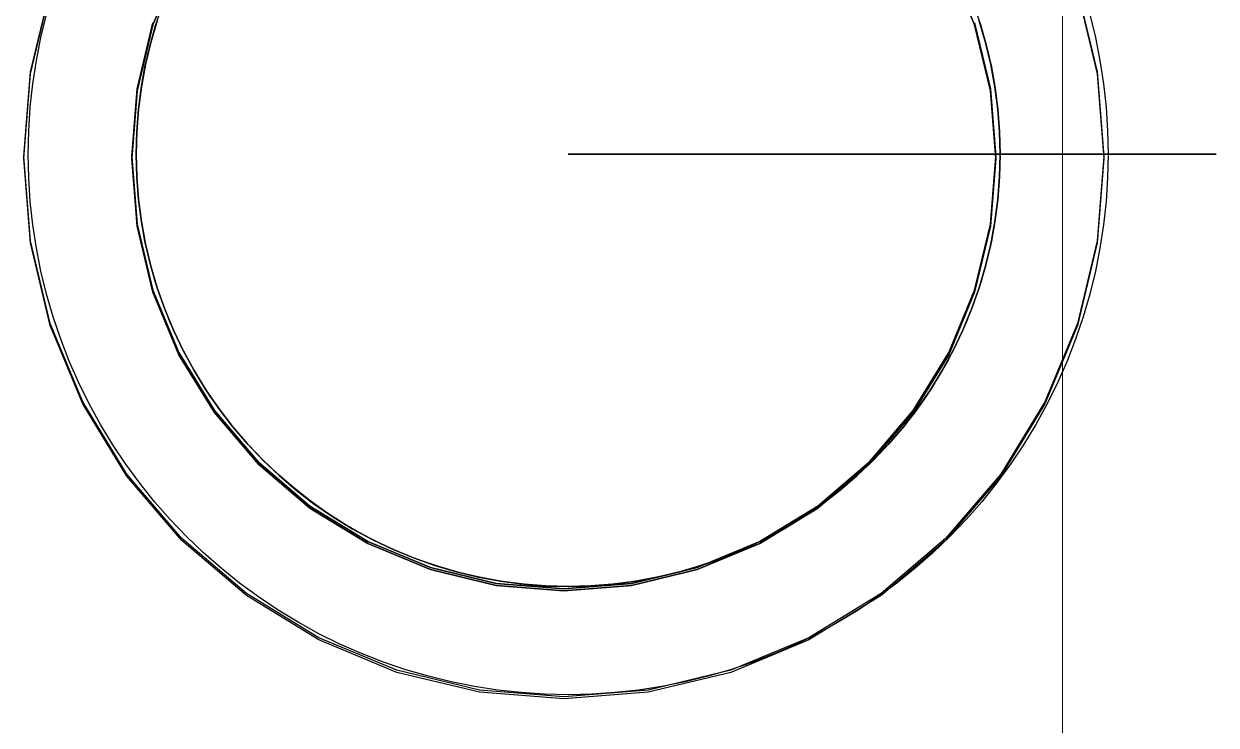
# Model space of a CAD drawing. Header units: millimetres. Extents: x 0 to 59350, y 0 to 29700.
# Drawn here: x 13592.4 to 13647.6, y 9359.9 to 9392.4 of the extents above; entities that cross this region are included whole.
import ezdxf

# ---------------------------------------------------------------- set-up
doc = ezdxf.new("R2010")
doc.units = ezdxf.units.MM
doc.layers.add('Slab', color=7, linetype='Continuous', lineweight=50)
doc.layers.add('Standard', color=7, linetype='Continuous', lineweight=25)

msp = doc.modelspace()

# ---------------------------------------------------------------- linework, layer by layer
at = {"layer": 'Slab', "color": 7, "linetype": 'Continuous', "lineweight": -3}
for p, q in [((13599.579, 9395.242), (13598.378, 9392.343)), ((13598.378, 9392.343), (13599.579, 9395.242)), ((13636.42, 9392.343), (13635.219, 9395.242)), ((13635.219, 9395.242), (13636.42, 9392.343)), ((13592.707, 9390.168), (13593.623, 9393.983)), ((13592.707, 9390.168), (13593.623, 9393.983)), ((13592.707, 9390.073), (13593.623, 9393.888)), ((13592.707, 9390.073), (13593.623, 9393.888)), ((13641.176, 9393.983), (13642.091, 9390.168)), ((13641.176, 9393.983), (13642.091, 9390.168)), ((13641.176, 9393.888), (13642.091, 9390.073)), ((13641.176, 9393.888), (13642.091, 9390.073)), ((13593.193, 9391.763), (13593.452, 9392.823)), ((13593.193, 9391.763), (13593.452, 9392.823)), ((13593.193, 9391.763), (13593.452, 9392.823)), ((13593.193, 9391.763), (13593.452, 9392.823)), ((13598.579, 9392.533), (13598.282, 9391.529)), ((13598.282, 9391.529), (13598.579, 9392.533)), ((13598.282, 9391.529), (13598.579, 9392.533)), ((13598.579, 9392.533), (13598.282, 9391.529)), ((13598.282, 9391.529), (13598.579, 9392.533)), ((13598.579, 9392.533), (13598.282, 9391.529)), ((13636.919, 9391.529), (13636.622, 9392.533)), ((13636.622, 9392.533), (13636.919, 9391.529)), ((13636.622, 9392.533), (13636.919, 9391.529)), ((13636.919, 9391.529), (13636.622, 9392.533)), ((13636.622, 9392.533), (13636.919, 9391.529)), ((13636.919, 9391.529), (13636.622, 9392.533)), ((13641.749, 9392.823), (13642.008, 9391.763)), ((13641.749, 9392.823), (13642.008, 9391.763)), ((13641.749, 9392.823), (13642.008, 9391.763)), ((13641.749, 9392.823), (13642.008, 9391.763)), ((13598.378, 9392.438), (13597.645, 9389.386)), ((13597.645, 9389.386), (13598.378, 9392.438)), ((13598.378, 9392.343), (13597.645, 9389.291)), ((13597.645, 9389.291), (13598.378, 9392.343)), ((13637.153, 9389.386), (13636.42, 9392.438)), ((13636.42, 9392.438), (13637.153, 9389.386)), ((13637.153, 9389.291), (13636.42, 9392.343)), ((13636.42, 9392.343), (13637.153, 9389.291)), ((13592.98, 9390.694), (13593.193, 9391.763)), ((13592.98, 9390.694), (13593.193, 9391.763)), ((13592.98, 9390.694), (13593.193, 9391.763)), ((13592.98, 9390.694), (13593.193, 9391.763)), ((13598.282, 9391.529), (13598.038, 9390.511)), ((13598.038, 9390.511), (13598.282, 9391.529)), ((13598.038, 9390.511), (13598.282, 9391.529)), ((13598.282, 9391.529), (13598.038, 9390.511)), ((13598.038, 9390.511), (13598.282, 9391.529)), ((13598.282, 9391.529), (13598.038, 9390.511)), ((13637.164, 9390.511), (13636.919, 9391.529)), ((13636.919, 9391.529), (13637.164, 9390.511)), ((13636.919, 9391.529), (13637.164, 9390.511)), ((13637.164, 9390.511), (13636.919, 9391.529)), ((13636.919, 9391.529), (13637.164, 9390.511)), ((13637.164, 9390.511), (13636.919, 9391.529)), ((13642.008, 9391.763), (13642.221, 9390.694)), ((13642.008, 9391.763), (13642.221, 9390.694)), ((13642.008, 9391.763), (13642.221, 9390.694)), ((13642.008, 9391.763), (13642.221, 9390.694)), ((13592.815, 9389.616), (13592.98, 9390.694)), ((13592.815, 9389.616), (13592.98, 9390.694)), ((13592.815, 9389.616), (13592.98, 9390.694)), ((13592.815, 9389.616), (13592.98, 9390.694)), ((13598.038, 9390.511), (13597.847, 9389.481)), ((13597.847, 9389.481), (13598.038, 9390.511)), ((13597.847, 9389.481), (13598.038, 9390.511)), ((13598.038, 9390.511), (13597.847, 9389.481)), ((13597.847, 9389.481), (13598.038, 9390.511)), ((13598.038, 9390.511), (13597.847, 9389.481)), ((13637.354, 9389.481), (13637.164, 9390.511)), ((13637.164, 9390.511), (13637.354, 9389.481)), ((13637.164, 9390.511), (13637.354, 9389.481)), ((13637.354, 9389.481), (13637.164, 9390.511)), ((13637.164, 9390.511), (13637.354, 9389.481)), ((13637.354, 9389.481), (13637.164, 9390.511)), ((13642.221, 9390.694), (13642.387, 9389.616)), ((13642.221, 9390.694), (13642.387, 9389.616)), ((13642.221, 9390.694), (13642.387, 9389.616)), ((13642.221, 9390.694), (13642.387, 9389.616)), ((13592.399, 9386.257), (13592.707, 9390.168)), ((13592.399, 9386.257), (13592.707, 9390.168)), ((13592.399, 9386.163), (13592.707, 9390.073)), ((13592.399, 9386.163), (13592.707, 9390.073)), ((13642.091, 9390.168), (13642.399, 9386.257)), ((13642.091, 9390.168), (13642.399, 9386.257)), ((13642.091, 9390.073), (13642.399, 9386.163)), ((13642.091, 9390.073), (13642.399, 9386.163)), ((13592.696, 9388.531), (13592.815, 9389.616)), ((13592.696, 9388.531), (13592.815, 9389.616)), ((13592.696, 9388.531), (13592.815, 9389.616)), ((13592.696, 9388.531), (13592.815, 9389.616)), ((13597.645, 9389.386), (13597.399, 9386.257)), ((13597.399, 9386.257), (13597.645, 9389.386)), ((13597.645, 9389.291), (13597.399, 9386.163)), ((13597.399, 9386.163), (13597.645, 9389.291)), ((13597.847, 9389.481), (13597.71, 9388.443)), ((13597.71, 9388.443), (13597.847, 9389.481)), ((13597.71, 9388.443), (13597.847, 9389.481)), ((13597.847, 9389.481), (13597.71, 9388.443)), ((13597.71, 9388.443), (13597.847, 9389.481)), ((13597.847, 9389.481), (13597.71, 9388.443)), ((13637.399, 9386.257), (13637.153, 9389.386)), ((13637.153, 9389.386), (13637.399, 9386.257)), ((13637.399, 9386.163), (13637.153, 9389.291)), ((13637.153, 9389.291), (13637.399, 9386.163)), ((13637.491, 9388.443), (13637.354, 9389.481)), ((13637.354, 9389.481), (13637.491, 9388.443)), ((13637.354, 9389.481), (13637.491, 9388.443)), ((13637.491, 9388.443), (13637.354, 9389.481)), ((13637.354, 9389.481), (13637.491, 9388.443)), ((13637.491, 9388.443), (13637.354, 9389.481)), ((13642.387, 9389.616), (13642.505, 9388.531)), ((13642.387, 9389.616), (13642.505, 9388.531)), ((13642.387, 9389.616), (13642.505, 9388.531)), ((13642.387, 9389.616), (13642.505, 9388.531)), ((13592.624, 9387.443), (13592.696, 9388.531)), ((13592.624, 9387.443), (13592.696, 9388.531)), ((13592.624, 9387.443), (13592.696, 9388.531)), ((13592.624, 9387.443), (13592.696, 9388.531)), ((13597.71, 9388.443), (13597.628, 9387.399)), ((13597.628, 9387.399), (13597.71, 9388.443)), ((13597.628, 9387.399), (13597.71, 9388.443)), ((13597.71, 9388.443), (13597.628, 9387.399)), ((13597.628, 9387.399), (13597.71, 9388.443)), ((13597.71, 9388.443), (13597.628, 9387.399)), ((13637.573, 9387.399), (13637.491, 9388.443)), ((13637.491, 9388.443), (13637.573, 9387.399)), ((13637.491, 9388.443), (13637.573, 9387.399)), ((13637.573, 9387.399), (13637.491, 9388.443)), ((13637.491, 9388.443), (13637.573, 9387.399)), ((13637.573, 9387.399), (13637.491, 9388.443)), ((13642.505, 9388.531), (13642.577, 9387.443)), ((13642.505, 9388.531), (13642.577, 9387.443)), ((13642.505, 9388.531), (13642.577, 9387.443)), ((13642.505, 9388.531), (13642.577, 9387.443)), ((13592.601, 9386.352), (13592.624, 9387.443)), ((13592.601, 9386.352), (13592.624, 9387.443)), ((13592.601, 9386.352), (13592.624, 9387.443)), ((13592.601, 9386.352), (13592.624, 9387.443)), ((13597.628, 9387.399), (13597.601, 9386.352)), ((13597.601, 9386.352), (13597.628, 9387.399)), ((13597.601, 9386.352), (13597.628, 9387.399)), ((13597.628, 9387.399), (13597.601, 9386.352)), ((13597.601, 9386.352), (13597.628, 9387.399)), ((13597.628, 9387.399), (13597.601, 9386.352)), ((13637.601, 9386.352), (13637.573, 9387.399)), ((13637.573, 9387.399), (13637.601, 9386.352)), ((13637.573, 9387.399), (13637.601, 9386.352)), ((13637.601, 9386.352), (13637.573, 9387.399)), ((13637.573, 9387.399), (13637.601, 9386.352)), ((13637.601, 9386.352), (13637.573, 9387.399)), ((13642.577, 9387.443), (13642.601, 9386.352)), ((13642.577, 9387.443), (13642.601, 9386.352)), ((13642.577, 9387.443), (13642.601, 9386.352)), ((13642.577, 9387.443), (13642.601, 9386.352)), ((13592.707, 9382.346), (13592.399, 9386.257)), ((13592.707, 9382.346), (13592.399, 9386.257)), ((13592.707, 9382.252), (13592.399, 9386.163)), ((13592.707, 9382.252), (13592.399, 9386.163)), ((13592.624, 9385.262), (13592.601, 9386.352)), ((13592.624, 9385.262), (13592.601, 9386.352)), ((13592.624, 9385.262), (13592.601, 9386.352)), ((13592.624, 9385.262), (13592.601, 9386.352)), ((13597.399, 9386.257), (13597.645, 9383.129)), ((13597.645, 9383.129), (13597.399, 9386.257)), ((13597.399, 9386.163), (13597.645, 9383.034)), ((13597.645, 9383.034), (13597.399, 9386.163)), ((13597.601, 9386.352), (13597.628, 9385.306)), ((13597.628, 9385.306), (13597.601, 9386.352)), ((13597.628, 9385.306), (13597.601, 9386.352)), ((13597.601, 9386.352), (13597.628, 9385.306)), ((13597.628, 9385.306), (13597.601, 9386.352)), ((13597.601, 9386.352), (13597.628, 9385.306)), ((13637.153, 9383.129), (13637.399, 9386.257)), ((13637.399, 9386.257), (13637.153, 9383.129)), ((13637.153, 9383.034), (13637.399, 9386.163)), ((13637.399, 9386.163), (13637.153, 9383.034)), ((13637.573, 9385.306), (13637.601, 9386.352)), ((13637.601, 9386.352), (13637.573, 9385.306)), ((13637.601, 9386.352), (13637.573, 9385.306)), ((13637.573, 9385.306), (13637.601, 9386.352)), ((13637.601, 9386.352), (13637.573, 9385.306)), ((13637.573, 9385.306), (13637.601, 9386.352)), ((13642.399, 9386.257), (13642.091, 9382.346)), ((13642.399, 9386.257), (13642.091, 9382.346)), ((13642.399, 9386.163), (13642.091, 9382.252)), ((13642.399, 9386.163), (13642.091, 9382.252)), ((13642.601, 9386.352), (13642.577, 9385.262)), ((13642.601, 9386.352), (13642.577, 9385.262)), ((13642.601, 9386.352), (13642.577, 9385.262)), ((13642.601, 9386.352), (13642.577, 9385.262)), ((13592.696, 9384.174), (13592.624, 9385.262)), ((13592.696, 9384.174), (13592.624, 9385.262)), ((13592.696, 9384.174), (13592.624, 9385.262)), ((13592.696, 9384.174), (13592.624, 9385.262)), ((13597.628, 9385.306), (13597.71, 9384.262)), ((13597.71, 9384.262), (13597.628, 9385.306)), ((13597.71, 9384.262), (13597.628, 9385.306)), ((13597.628, 9385.306), (13597.71, 9384.262)), ((13597.71, 9384.262), (13597.628, 9385.306)), ((13597.628, 9385.306), (13597.71, 9384.262)), ((13637.491, 9384.262), (13637.573, 9385.306)), ((13637.573, 9385.306), (13637.491, 9384.262)), ((13637.573, 9385.306), (13637.491, 9384.262)), ((13637.491, 9384.262), (13637.573, 9385.306)), ((13637.573, 9385.306), (13637.491, 9384.262)), ((13637.491, 9384.262), (13637.573, 9385.306)), ((13642.577, 9385.262), (13642.505, 9384.174)), ((13642.577, 9385.262), (13642.505, 9384.174)), ((13642.577, 9385.262), (13642.505, 9384.174)), ((13642.577, 9385.262), (13642.505, 9384.174)), ((13597.71, 9384.262), (13597.847, 9383.224)), ((13597.847, 9383.224), (13597.71, 9384.262)), ((13597.847, 9383.224), (13597.71, 9384.262)), ((13597.71, 9384.262), (13597.847, 9383.224)), ((13597.847, 9383.224), (13597.71, 9384.262)), ((13597.71, 9384.262), (13597.847, 9383.224)), ((13637.354, 9383.224), (13637.491, 9384.262)), ((13637.491, 9384.262), (13637.354, 9383.224)), ((13637.491, 9384.262), (13637.354, 9383.224)), ((13637.354, 9383.224), (13637.491, 9384.262)), ((13637.491, 9384.262), (13637.354, 9383.224)), ((13637.354, 9383.224), (13637.491, 9384.262)), ((13592.815, 9383.089), (13592.696, 9384.174)), ((13592.815, 9383.089), (13592.696, 9384.174)), ((13592.815, 9383.089), (13592.696, 9384.174)), ((13592.815, 9383.089), (13592.696, 9384.174)), ((13642.505, 9384.174), (13642.387, 9383.089)), ((13642.505, 9384.174), (13642.387, 9383.089)), ((13642.505, 9384.174), (13642.387, 9383.089)), ((13642.505, 9384.174), (13642.387, 9383.089)), ((13597.847, 9383.224), (13598.038, 9382.194)), ((13598.038, 9382.194), (13597.847, 9383.224)), ((13598.038, 9382.194), (13597.847, 9383.224)), ((13597.847, 9383.224), (13598.038, 9382.194)), ((13598.038, 9382.194), (13597.847, 9383.224)), ((13597.847, 9383.224), (13598.038, 9382.194)), ((13637.164, 9382.194), (13637.354, 9383.224)), ((13637.354, 9383.224), (13637.164, 9382.194)), ((13637.354, 9383.224), (13637.164, 9382.194)), ((13637.164, 9382.194), (13637.354, 9383.224)), ((13637.354, 9383.224), (13637.164, 9382.194)), ((13637.164, 9382.194), (13637.354, 9383.224)), ((13592.98, 9382.011), (13592.815, 9383.089)), ((13592.98, 9382.011), (13592.815, 9383.089)), ((13592.98, 9382.011), (13592.815, 9383.089)), ((13592.98, 9382.011), (13592.815, 9383.089)), ((13597.645, 9383.129), (13598.378, 9380.077)), ((13598.378, 9380.077), (13597.645, 9383.129)), ((13597.645, 9383.034), (13598.378, 9379.982)), ((13598.378, 9379.982), (13597.645, 9383.034)), ((13636.42, 9380.077), (13637.153, 9383.129)), ((13637.153, 9383.129), (13636.42, 9380.077)), ((13636.42, 9379.982), (13637.153, 9383.034)), ((13637.153, 9383.034), (13636.42, 9379.982)), ((13642.387, 9383.089), (13642.221, 9382.011)), ((13642.387, 9383.089), (13642.221, 9382.011)), ((13642.387, 9383.089), (13642.221, 9382.011)), ((13642.387, 9383.089), (13642.221, 9382.011)), ((13593.623, 9378.532), (13592.707, 9382.346)), ((13593.623, 9378.532), (13592.707, 9382.346)), ((13593.623, 9378.437), (13592.707, 9382.252)), ((13593.623, 9378.437), (13592.707, 9382.252)), ((13598.038, 9382.194), (13598.282, 9381.176)), ((13598.282, 9381.176), (13598.038, 9382.194)), ((13598.282, 9381.176), (13598.038, 9382.194)), ((13598.038, 9382.194), (13598.282, 9381.176)), ((13598.282, 9381.176), (13598.038, 9382.194)), ((13598.038, 9382.194), (13598.282, 9381.176)), ((13636.919, 9381.176), (13637.164, 9382.194)), ((13637.164, 9382.194), (13636.919, 9381.176)), ((13637.164, 9382.194), (13636.919, 9381.176)), ((13636.919, 9381.176), (13637.164, 9382.194)), ((13637.164, 9382.194), (13636.919, 9381.176)), ((13636.919, 9381.176), (13637.164, 9382.194)), ((13642.091, 9382.346), (13641.176, 9378.532)), ((13642.091, 9382.346), (13641.176, 9378.532)), ((13642.091, 9382.252), (13641.176, 9378.437)), ((13642.091, 9382.252), (13641.176, 9378.437)), ((13593.193, 9380.942), (13592.98, 9382.011)), ((13593.193, 9380.942), (13592.98, 9382.011)), ((13593.193, 9380.942), (13592.98, 9382.011)), ((13593.193, 9380.942), (13592.98, 9382.011)), ((13642.221, 9382.011), (13642.008, 9380.942)), ((13642.221, 9382.011), (13642.008, 9380.942)), ((13642.221, 9382.011), (13642.008, 9380.942)), ((13642.221, 9382.011), (13642.008, 9380.942)), ((13593.452, 9379.882), (13593.193, 9380.942)), ((13593.452, 9379.882), (13593.193, 9380.942)), ((13593.452, 9379.882), (13593.193, 9380.942)), ((13593.452, 9379.882), (13593.193, 9380.942)), ((13598.282, 9381.176), (13598.579, 9380.172)), ((13598.579, 9380.172), (13598.282, 9381.176)), ((13598.579, 9380.172), (13598.282, 9381.176)), ((13598.282, 9381.176), (13598.579, 9380.172)), ((13598.579, 9380.172), (13598.282, 9381.176)), ((13598.282, 9381.176), (13598.579, 9380.172)), ((13636.622, 9380.172), (13636.919, 9381.176)), ((13636.919, 9381.176), (13636.622, 9380.172)), ((13636.919, 9381.176), (13636.622, 9380.172)), ((13636.622, 9380.172), (13636.919, 9381.176)), ((13636.919, 9381.176), (13636.622, 9380.172)), ((13636.622, 9380.172), (13636.919, 9381.176)), ((13642.008, 9380.942), (13641.749, 9379.882)), ((13642.008, 9380.942), (13641.749, 9379.882)), ((13642.008, 9380.942), (13641.749, 9379.882)), ((13642.008, 9380.942), (13641.749, 9379.882)), ((13593.758, 9378.835), (13593.452, 9379.882)), ((13593.758, 9378.835), (13593.452, 9379.882)), ((13593.758, 9378.835), (13593.452, 9379.882)), ((13593.758, 9378.835), (13593.452, 9379.882)), ((13598.378, 9380.077), (13599.579, 9377.178)), ((13599.579, 9377.178), (13598.378, 9380.077)), ((13598.378, 9379.982), (13599.579, 9377.083)), ((13599.579, 9377.083), (13598.378, 9379.982)), ((13598.579, 9380.172), (13598.929, 9379.185)), ((13598.929, 9379.185), (13598.579, 9380.172)), ((13598.929, 9379.185), (13598.579, 9380.172)), ((13598.579, 9380.172), (13598.929, 9379.185)), ((13598.929, 9379.185), (13598.579, 9380.172)), ((13598.579, 9380.172), (13598.929, 9379.185)), ((13635.219, 9377.178), (13636.42, 9380.077)), ((13636.42, 9380.077), (13635.219, 9377.178)), ((13635.219, 9377.083), (13636.42, 9379.982)), ((13636.42, 9379.982), (13635.219, 9377.083)), ((13636.272, 9379.185), (13636.622, 9380.172)), ((13636.622, 9380.172), (13636.272, 9379.185)), ((13636.622, 9380.172), (13636.272, 9379.185)), ((13636.272, 9379.185), (13636.622, 9380.172)), ((13636.622, 9380.172), (13636.272, 9379.185)), ((13636.272, 9379.185), (13636.622, 9380.172)), ((13641.749, 9379.882), (13641.444, 9378.835)), ((13641.749, 9379.882), (13641.444, 9378.835)), ((13641.749, 9379.882), (13641.444, 9378.835)), ((13641.749, 9379.882), (13641.444, 9378.835)), ((13594.108, 9377.802), (13593.758, 9378.835)), ((13594.108, 9377.802), (13593.758, 9378.835)), ((13594.108, 9377.802), (13593.758, 9378.835)), ((13594.108, 9377.802), (13593.758, 9378.835)), ((13598.929, 9379.185), (13599.33, 9378.218)), ((13599.33, 9378.218), (13598.929, 9379.185)), ((13599.33, 9378.218), (13598.929, 9379.185)), ((13598.929, 9379.185), (13599.33, 9378.218)), ((13599.33, 9378.218), (13598.929, 9379.185)), ((13598.929, 9379.185), (13599.33, 9378.218)), ((13635.872, 9378.218), (13636.272, 9379.185)), ((13636.272, 9379.185), (13635.872, 9378.218)), ((13636.272, 9379.185), (13635.872, 9378.218)), ((13635.872, 9378.218), (13636.272, 9379.185)), ((13636.272, 9379.185), (13635.872, 9378.218)), ((13635.872, 9378.218), (13636.272, 9379.185)), ((13641.444, 9378.835), (13641.093, 9377.802)), ((13641.444, 9378.835), (13641.093, 9377.802)), ((13641.444, 9378.835), (13641.093, 9377.802)), ((13641.444, 9378.835), (13641.093, 9377.802)), ((13595.124, 9374.908), (13593.623, 9378.532)), ((13595.124, 9374.908), (13593.623, 9378.532)), ((13595.124, 9374.813), (13593.623, 9378.437)), ((13595.124, 9374.813), (13593.623, 9378.437)), ((13599.33, 9378.218), (13599.78, 9377.273)), ((13599.78, 9377.273), (13599.33, 9378.218)), ((13599.78, 9377.273), (13599.33, 9378.218)), ((13599.33, 9378.218), (13599.78, 9377.273)), ((13599.78, 9377.273), (13599.33, 9378.218)), ((13599.33, 9378.218), (13599.78, 9377.273)), ((13635.421, 9377.273), (13635.872, 9378.218)), ((13635.872, 9378.218), (13635.421, 9377.273)), ((13635.872, 9378.218), (13635.421, 9377.273)), ((13635.421, 9377.273), (13635.872, 9378.218)), ((13635.872, 9378.218), (13635.421, 9377.273)), ((13635.421, 9377.273), (13635.872, 9378.218)), ((13641.176, 9378.532), (13639.674, 9374.908)), ((13641.176, 9378.532), (13639.674, 9374.908)), ((13641.176, 9378.437), (13639.674, 9374.813)), ((13641.176, 9378.437), (13639.674, 9374.813)), ((13594.504, 9376.785), (13594.108, 9377.802)), ((13594.504, 9376.785), (13594.108, 9377.802)), ((13594.504, 9376.785), (13594.108, 9377.802)), ((13594.504, 9376.785), (13594.108, 9377.802)), ((13641.093, 9377.802), (13640.698, 9376.785)), ((13641.093, 9377.802), (13640.698, 9376.785)), ((13641.093, 9377.802), (13640.698, 9376.785)), ((13641.093, 9377.802), (13640.698, 9376.785)), ((13599.579, 9377.178), (13601.219, 9374.502)), ((13601.219, 9374.502), (13599.579, 9377.178)), ((13599.579, 9377.083), (13601.219, 9374.407)), ((13601.219, 9374.407), (13599.579, 9377.083)), ((13599.78, 9377.273), (13600.28, 9376.352)), ((13600.28, 9376.352), (13599.78, 9377.273)), ((13600.28, 9376.352), (13599.78, 9377.273)), ((13599.78, 9377.273), (13600.28, 9376.352)), ((13600.28, 9376.352), (13599.78, 9377.273)), ((13599.78, 9377.273), (13600.28, 9376.352)), ((13633.58, 9374.502), (13635.219, 9377.178)), ((13635.219, 9377.178), (13633.58, 9374.502)), ((13633.58, 9374.407), (13635.219, 9377.083)), ((13635.219, 9377.083), (13633.58, 9374.407)), ((13634.921, 9376.352), (13635.421, 9377.273)), ((13635.421, 9377.273), (13634.921, 9376.352)), ((13635.421, 9377.273), (13634.921, 9376.352)), ((13634.921, 9376.352), (13635.421, 9377.273)), ((13635.421, 9377.273), (13634.921, 9376.352)), ((13634.921, 9376.352), (13635.421, 9377.273)), ((13594.943, 9375.787), (13594.504, 9376.785)), ((13594.943, 9375.787), (13594.504, 9376.785)), ((13594.943, 9375.787), (13594.504, 9376.785)), ((13594.943, 9375.787), (13594.504, 9376.785)), ((13640.698, 9376.785), (13640.258, 9375.787)), ((13640.698, 9376.785), (13640.258, 9375.787)), ((13640.698, 9376.785), (13640.258, 9375.787)), ((13640.698, 9376.785), (13640.258, 9375.787)), ((13600.28, 9376.352), (13600.827, 9375.46)), ((13600.827, 9375.46), (13600.28, 9376.352)), ((13600.827, 9375.46), (13600.28, 9376.352)), ((13600.28, 9376.352), (13600.827, 9375.46)), ((13600.827, 9375.46), (13600.28, 9376.352)), ((13600.28, 9376.352), (13600.827, 9375.46)), ((13634.374, 9375.46), (13634.921, 9376.352)), ((13634.921, 9376.352), (13634.374, 9375.46)), ((13634.921, 9376.352), (13634.374, 9375.46)), ((13634.374, 9375.46), (13634.921, 9376.352)), ((13634.921, 9376.352), (13634.374, 9375.46)), ((13634.374, 9375.46), (13634.921, 9376.352)), ((13595.425, 9374.809), (13594.943, 9375.787)), ((13595.425, 9374.809), (13594.943, 9375.787)), ((13595.425, 9374.809), (13594.943, 9375.787)), ((13595.425, 9374.809), (13594.943, 9375.787)), ((13600.827, 9375.46), (13601.42, 9374.597)), ((13601.42, 9374.597), (13600.827, 9375.46)), ((13601.42, 9374.597), (13600.827, 9375.46)), ((13600.827, 9375.46), (13601.42, 9374.597)), ((13601.42, 9374.597), (13600.827, 9375.46)), ((13600.827, 9375.46), (13601.42, 9374.597)), ((13633.781, 9374.597), (13634.374, 9375.46)), ((13634.374, 9375.46), (13633.781, 9374.597)), ((13634.374, 9375.46), (13633.781, 9374.597)), ((13633.781, 9374.597), (13634.374, 9375.46)), ((13634.374, 9375.46), (13633.781, 9374.597)), ((13633.781, 9374.597), (13634.374, 9375.46)), ((13640.258, 9375.787), (13639.776, 9374.809)), ((13640.258, 9375.787), (13639.776, 9374.809)), ((13640.258, 9375.787), (13639.776, 9374.809)), ((13640.258, 9375.787), (13639.776, 9374.809)), ((13597.174, 9371.563), (13595.124, 9374.908)), ((13597.174, 9371.563), (13595.124, 9374.908)), ((13639.674, 9374.908), (13637.625, 9371.563)), ((13639.674, 9374.908), (13637.625, 9371.563)), ((13597.174, 9371.468), (13595.124, 9374.813)), ((13597.174, 9371.468), (13595.124, 9374.813)), ((13595.95, 9373.852), (13595.425, 9374.809)), ((13595.95, 9373.852), (13595.425, 9374.809)), ((13595.95, 9373.852), (13595.425, 9374.809)), ((13595.95, 9373.852), (13595.425, 9374.809)), ((13601.219, 9374.502), (13603.257, 9372.115)), ((13603.257, 9372.115), (13601.219, 9374.502)), ((13601.219, 9374.407), (13603.257, 9372.02)), ((13603.257, 9372.02), (13601.219, 9374.407)), ((13601.42, 9374.597), (13602.058, 9373.766)), ((13602.058, 9373.766), (13601.42, 9374.597)), ((13602.058, 9373.766), (13601.42, 9374.597)), ((13601.42, 9374.597), (13602.058, 9373.766)), ((13602.058, 9373.766), (13601.42, 9374.597)), ((13601.42, 9374.597), (13602.058, 9373.766)), ((13631.541, 9372.115), (13633.58, 9374.502)), ((13633.58, 9374.502), (13631.541, 9372.115)), ((13631.541, 9372.02), (13633.58, 9374.407)), ((13633.58, 9374.407), (13631.541, 9372.02)), ((13633.144, 9373.766), (13633.781, 9374.597)), ((13633.781, 9374.597), (13633.144, 9373.766)), ((13633.781, 9374.597), (13633.144, 9373.766)), ((13633.144, 9373.766), (13633.781, 9374.597)), ((13633.781, 9374.597), (13633.144, 9373.766)), ((13633.144, 9373.766), (13633.781, 9374.597)), ((13639.674, 9374.813), (13637.625, 9371.468)), ((13639.674, 9374.813), (13637.625, 9371.468)), ((13639.776, 9374.809), (13639.251, 9373.852)), ((13639.776, 9374.809), (13639.251, 9373.852)), ((13639.776, 9374.809), (13639.251, 9373.852)), ((13639.776, 9374.809), (13639.251, 9373.852)), ((13596.516, 9372.92), (13595.95, 9373.852)), ((13596.516, 9372.92), (13595.95, 9373.852)), ((13596.516, 9372.92), (13595.95, 9373.852)), ((13596.516, 9372.92), (13595.95, 9373.852)), ((13602.058, 9373.766), (13602.738, 9372.97)), ((13602.738, 9372.97), (13602.058, 9373.766)), ((13602.738, 9372.97), (13602.058, 9373.766)), ((13602.058, 9373.766), (13602.738, 9372.97)), ((13602.738, 9372.97), (13602.058, 9373.766)), ((13602.058, 9373.766), (13602.738, 9372.97)), ((13632.464, 9372.97), (13633.144, 9373.766)), ((13633.144, 9373.766), (13632.464, 9372.97)), ((13633.144, 9373.766), (13632.464, 9372.97)), ((13632.464, 9372.97), (13633.144, 9373.766)), ((13633.144, 9373.766), (13632.464, 9372.97)), ((13632.464, 9372.97), (13633.144, 9373.766)), ((13639.251, 9373.852), (13638.685, 9372.92)), ((13639.251, 9373.852), (13638.685, 9372.92)), ((13639.251, 9373.852), (13638.685, 9372.92)), ((13639.251, 9373.852), (13638.685, 9372.92)), ((13597.122, 9372.013), (13596.516, 9372.92)), ((13597.122, 9372.013), (13596.516, 9372.92)), ((13597.122, 9372.013), (13596.516, 9372.92)), ((13597.122, 9372.013), (13596.516, 9372.92)), ((13602.738, 9372.97), (13603.458, 9372.21)), ((13603.458, 9372.21), (13602.738, 9372.97)), ((13603.458, 9372.21), (13602.738, 9372.97)), ((13602.738, 9372.97), (13603.458, 9372.21)), ((13603.458, 9372.21), (13602.738, 9372.97)), ((13602.738, 9372.97), (13603.458, 9372.21)), ((13631.743, 9372.21), (13632.464, 9372.97)), ((13632.464, 9372.97), (13631.743, 9372.21)), ((13632.464, 9372.97), (13631.743, 9372.21)), ((13631.743, 9372.21), (13632.464, 9372.97)), ((13632.464, 9372.97), (13631.743, 9372.21)), ((13631.743, 9372.21), (13632.464, 9372.97)), ((13638.685, 9372.92), (13638.079, 9372.013)), ((13638.685, 9372.92), (13638.079, 9372.013)), ((13638.685, 9372.92), (13638.079, 9372.013)), ((13638.685, 9372.92), (13638.079, 9372.013)), ((13603.257, 9372.115), (13605.643, 9370.077)), ((13605.643, 9370.077), (13603.257, 9372.115)), ((13603.458, 9372.21), (13604.218, 9371.49)), ((13604.218, 9371.49), (13603.458, 9372.21)), ((13604.218, 9371.49), (13603.458, 9372.21)), ((13603.458, 9372.21), (13604.218, 9371.49)), ((13604.218, 9371.49), (13603.458, 9372.21)), ((13603.458, 9372.21), (13604.218, 9371.49)), ((13629.155, 9370.077), (13631.541, 9372.115)), ((13631.541, 9372.115), (13629.155, 9370.077)), ((13630.983, 9371.49), (13631.743, 9372.21)), ((13631.743, 9372.21), (13630.983, 9371.49)), ((13631.743, 9372.21), (13630.983, 9371.49)), ((13630.983, 9371.49), (13631.743, 9372.21)), ((13631.743, 9372.21), (13630.983, 9371.49)), ((13630.983, 9371.49), (13631.743, 9372.21)), ((13597.767, 9371.133), (13597.122, 9372.013)), ((13597.767, 9371.133), (13597.122, 9372.013)), ((13597.767, 9371.133), (13597.122, 9372.013)), ((13597.767, 9371.133), (13597.122, 9372.013)), ((13599.721, 9368.58), (13597.174, 9371.563)), ((13599.721, 9368.58), (13597.174, 9371.563)), ((13603.257, 9372.02), (13605.643, 9369.982)), ((13605.643, 9369.982), (13603.257, 9372.02)), ((13629.155, 9369.982), (13631.541, 9372.02)), ((13631.541, 9372.02), (13629.155, 9369.982)), ((13637.625, 9371.563), (13635.077, 9368.58)), ((13637.625, 9371.563), (13635.077, 9368.58)), ((13638.079, 9372.013), (13637.434, 9371.133)), ((13638.079, 9372.013), (13637.434, 9371.133)), ((13638.079, 9372.013), (13637.434, 9371.133)), ((13638.079, 9372.013), (13637.434, 9371.133)), ((13599.721, 9368.485), (13597.174, 9371.468)), ((13599.721, 9368.485), (13597.174, 9371.468)), ((13598.45, 9370.283), (13597.767, 9371.133)), ((13598.45, 9370.283), (13597.767, 9371.133)), ((13598.45, 9370.283), (13597.767, 9371.133)), ((13598.45, 9370.283), (13597.767, 9371.133)), ((13604.218, 9371.49), (13605.014, 9370.81)), ((13605.014, 9370.81), (13604.218, 9371.49)), ((13605.014, 9370.81), (13604.218, 9371.49)), ((13604.218, 9371.49), (13605.014, 9370.81)), ((13605.014, 9370.81), (13604.218, 9371.49)), ((13604.218, 9371.49), (13605.014, 9370.81)), ((13630.187, 9370.81), (13630.983, 9371.49)), ((13630.983, 9371.49), (13630.187, 9370.81)), ((13630.983, 9371.49), (13630.187, 9370.81)), ((13630.187, 9370.81), (13630.983, 9371.49)), ((13630.983, 9371.49), (13630.187, 9370.81)), ((13630.187, 9370.81), (13630.983, 9371.49)), ((13637.625, 9371.468), (13635.077, 9368.485)), ((13637.625, 9371.468), (13635.077, 9368.485)), ((13637.434, 9371.133), (13636.752, 9370.283)), ((13637.434, 9371.133), (13636.752, 9370.283)), ((13637.434, 9371.133), (13636.752, 9370.283)), ((13637.434, 9371.133), (13636.752, 9370.283)), ((13605.014, 9370.81), (13605.845, 9370.172)), ((13605.845, 9370.172), (13605.014, 9370.81)), ((13605.845, 9370.172), (13605.014, 9370.81)), ((13605.014, 9370.81), (13605.845, 9370.172)), ((13605.845, 9370.172), (13605.014, 9370.81)), ((13605.014, 9370.81), (13605.845, 9370.172)), ((13629.356, 9370.172), (13630.187, 9370.81)), ((13630.187, 9370.81), (13629.356, 9370.172)), ((13630.187, 9370.81), (13629.356, 9370.172)), ((13629.356, 9370.172), (13630.187, 9370.81)), ((13630.187, 9370.81), (13629.356, 9370.172)), ((13629.356, 9370.172), (13630.187, 9370.81)), ((13599.169, 9369.463), (13598.45, 9370.283)), ((13599.169, 9369.463), (13598.45, 9370.283)), ((13599.169, 9369.463), (13598.45, 9370.283)), ((13599.169, 9369.463), (13598.45, 9370.283)), ((13605.643, 9370.077), (13608.319, 9368.437)), ((13608.319, 9368.437), (13605.643, 9370.077)), ((13605.643, 9369.982), (13608.319, 9368.342)), ((13608.319, 9368.342), (13605.643, 9369.982)), ((13605.845, 9370.172), (13606.708, 9369.579)), ((13606.708, 9369.579), (13605.845, 9370.172)), ((13606.708, 9369.579), (13605.845, 9370.172)), ((13605.845, 9370.172), (13606.708, 9369.579)), ((13606.708, 9369.579), (13605.845, 9370.172)), ((13605.845, 9370.172), (13606.708, 9369.579)), ((13626.479, 9368.437), (13629.155, 9370.077)), ((13629.155, 9370.077), (13626.479, 9368.437)), ((13626.479, 9368.342), (13629.155, 9369.982)), ((13629.155, 9369.982), (13626.479, 9368.342)), ((13628.493, 9369.579), (13629.356, 9370.172)), ((13629.356, 9370.172), (13628.493, 9369.579)), ((13629.356, 9370.172), (13628.493, 9369.579)), ((13628.493, 9369.579), (13629.356, 9370.172)), ((13629.356, 9370.172), (13628.493, 9369.579)), ((13628.493, 9369.579), (13629.356, 9370.172)), ((13636.752, 9370.283), (13636.033, 9369.463)), ((13636.752, 9370.283), (13636.033, 9369.463)), ((13636.752, 9370.283), (13636.033, 9369.463)), ((13636.752, 9370.283), (13636.033, 9369.463)), ((13599.923, 9368.675), (13599.169, 9369.463)), ((13599.923, 9368.675), (13599.169, 9369.463)), ((13599.923, 9368.675), (13599.169, 9369.463)), ((13599.923, 9368.675), (13599.169, 9369.463)), ((13606.708, 9369.579), (13607.601, 9369.032)), ((13607.601, 9369.032), (13606.708, 9369.579)), ((13607.601, 9369.032), (13606.708, 9369.579)), ((13606.708, 9369.579), (13607.601, 9369.032)), ((13607.601, 9369.032), (13606.708, 9369.579)), ((13606.708, 9369.579), (13607.601, 9369.032)), ((13627.601, 9369.032), (13628.493, 9369.579)), ((13628.493, 9369.579), (13627.601, 9369.032)), ((13628.493, 9369.579), (13627.601, 9369.032)), ((13627.601, 9369.032), (13628.493, 9369.579)), ((13628.493, 9369.579), (13627.601, 9369.032)), ((13627.601, 9369.032), (13628.493, 9369.579)), ((13636.033, 9369.463), (13635.278, 9368.675)), ((13636.033, 9369.463), (13635.278, 9368.675)), ((13636.033, 9369.463), (13635.278, 9368.675)), ((13636.033, 9369.463), (13635.278, 9368.675)), ((13607.601, 9369.032), (13608.521, 9368.532)), ((13608.521, 9368.532), (13607.601, 9369.032)), ((13608.521, 9368.532), (13607.601, 9369.032)), ((13607.601, 9369.032), (13608.521, 9368.532)), ((13608.521, 9368.532), (13607.601, 9369.032)), ((13607.601, 9369.032), (13608.521, 9368.532)), ((13626.68, 9368.532), (13627.601, 9369.032)), ((13627.601, 9369.032), (13626.68, 9368.532)), ((13627.601, 9369.032), (13626.68, 9368.532)), ((13626.68, 9368.532), (13627.601, 9369.032)), ((13627.601, 9369.032), (13626.68, 9368.532)), ((13626.68, 9368.532), (13627.601, 9369.032)), ((13602.705, 9366.032), (13599.721, 9368.58)), ((13602.705, 9366.032), (13599.721, 9368.58)), ((13602.705, 9365.937), (13599.721, 9368.485)), ((13602.705, 9365.937), (13599.721, 9368.485)), ((13600.711, 9367.921), (13599.923, 9368.675)), ((13600.711, 9367.921), (13599.923, 9368.675)), ((13600.711, 9367.921), (13599.923, 9368.675)), ((13600.711, 9367.921), (13599.923, 9368.675)), ((13608.319, 9368.437), (13611.219, 9367.236)), ((13611.219, 9367.236), (13608.319, 9368.437)), ((13608.319, 9368.342), (13611.219, 9367.141)), ((13611.219, 9367.141), (13608.319, 9368.342)), ((13608.521, 9368.532), (13609.466, 9368.082)), ((13609.466, 9368.082), (13608.521, 9368.532)), ((13609.466, 9368.082), (13608.521, 9368.532)), ((13608.521, 9368.532), (13609.466, 9368.082)), ((13609.466, 9368.082), (13608.521, 9368.532)), ((13608.521, 9368.532), (13609.466, 9368.082)), ((13623.58, 9367.236), (13626.479, 9368.437)), ((13626.479, 9368.437), (13623.58, 9367.236)), ((13623.58, 9367.141), (13626.479, 9368.342)), ((13626.479, 9368.342), (13623.58, 9367.141)), ((13625.735, 9368.082), (13626.68, 9368.532)), ((13626.68, 9368.532), (13625.735, 9368.082)), ((13626.68, 9368.532), (13625.735, 9368.082)), ((13625.735, 9368.082), (13626.68, 9368.532)), ((13626.68, 9368.532), (13625.735, 9368.082)), ((13625.735, 9368.082), (13626.68, 9368.532)), ((13635.077, 9368.58), (13632.094, 9366.032)), ((13635.077, 9368.58), (13632.094, 9366.032)), ((13635.077, 9368.485), (13632.094, 9365.937)), ((13635.077, 9368.485), (13632.094, 9365.937)), ((13635.278, 9368.675), (13634.49, 9367.921)), ((13635.278, 9368.675), (13634.49, 9367.921)), ((13635.278, 9368.675), (13634.49, 9367.921)), ((13635.278, 9368.675), (13634.49, 9367.921)), ((13601.531, 9367.201), (13600.711, 9367.921)), ((13601.531, 9367.201), (13600.711, 9367.921)), ((13601.531, 9367.201), (13600.711, 9367.921)), ((13601.531, 9367.201), (13600.711, 9367.921)), ((13609.466, 9368.082), (13610.433, 9367.681)), ((13610.433, 9367.681), (13609.466, 9368.082)), ((13610.433, 9367.681), (13609.466, 9368.082)), ((13609.466, 9368.082), (13610.433, 9367.681)), ((13610.433, 9367.681), (13609.466, 9368.082)), ((13609.466, 9368.082), (13610.433, 9367.681)), ((13624.768, 9367.681), (13625.735, 9368.082)), ((13625.735, 9368.082), (13624.768, 9367.681)), ((13625.735, 9368.082), (13624.768, 9367.681)), ((13624.768, 9367.681), (13625.735, 9368.082)), ((13625.735, 9368.082), (13624.768, 9367.681)), ((13624.768, 9367.681), (13625.735, 9368.082)), ((13634.49, 9367.921), (13633.67, 9367.201)), ((13634.49, 9367.921), (13633.67, 9367.201)), ((13634.49, 9367.921), (13633.67, 9367.201)), ((13634.49, 9367.921), (13633.67, 9367.201)), ((13602.382, 9366.519), (13601.531, 9367.201)), ((13602.382, 9366.519), (13601.531, 9367.201)), ((13602.382, 9366.519), (13601.531, 9367.201)), ((13602.382, 9366.519), (13601.531, 9367.201)), ((13610.433, 9367.681), (13611.42, 9367.331)), ((13611.42, 9367.331), (13610.433, 9367.681)), ((13611.42, 9367.331), (13610.433, 9367.681)), ((13610.433, 9367.681), (13611.42, 9367.331)), ((13611.42, 9367.331), (13610.433, 9367.681)), ((13610.433, 9367.681), (13611.42, 9367.331)), ((13611.219, 9367.236), (13614.27, 9366.504)), ((13614.27, 9366.504), (13611.219, 9367.236)), ((13611.219, 9367.141), (13614.27, 9366.409)), ((13614.27, 9366.409), (13611.219, 9367.141)), ((13611.42, 9367.331), (13612.424, 9367.034)), ((13612.424, 9367.034), (13611.42, 9367.331)), ((13612.424, 9367.034), (13611.42, 9367.331)), ((13611.42, 9367.331), (13612.424, 9367.034)), ((13612.424, 9367.034), (13611.42, 9367.331)), ((13611.42, 9367.331), (13612.424, 9367.034)), ((13620.528, 9366.504), (13623.58, 9367.236)), ((13623.58, 9367.236), (13620.528, 9366.504)), ((13620.528, 9366.409), (13623.58, 9367.141)), ((13623.58, 9367.141), (13620.528, 9366.409)), ((13622.777, 9367.034), (13623.781, 9367.331)), ((13623.781, 9367.331), (13622.777, 9367.034)), ((13623.781, 9367.331), (13622.777, 9367.034)), ((13622.777, 9367.034), (13623.781, 9367.331)), ((13623.781, 9367.331), (13622.777, 9367.034)), ((13622.777, 9367.034), (13623.781, 9367.331)), ((13623.781, 9367.331), (13624.768, 9367.681)), ((13624.768, 9367.681), (13623.781, 9367.331)), ((13624.768, 9367.681), (13623.781, 9367.331)), ((13623.781, 9367.331), (13624.768, 9367.681)), ((13624.768, 9367.681), (13623.781, 9367.331)), ((13623.781, 9367.331), (13624.768, 9367.681)), ((13633.67, 9367.201), (13632.82, 9366.519)), ((13633.67, 9367.201), (13632.82, 9366.519)), ((13633.67, 9367.201), (13632.82, 9366.519)), ((13633.67, 9367.201), (13632.82, 9366.519)), ((13612.424, 9367.034), (13613.442, 9366.79)), ((13613.442, 9366.79), (13612.424, 9367.034)), ((13613.442, 9366.79), (13612.424, 9367.034)), ((13612.424, 9367.034), (13613.442, 9366.79)), ((13613.442, 9366.79), (13612.424, 9367.034)), ((13612.424, 9367.034), (13613.442, 9366.79)), ((13613.442, 9366.79), (13614.472, 9366.599)), ((13614.472, 9366.599), (13613.442, 9366.79)), ((13614.472, 9366.599), (13613.442, 9366.79)), ((13613.442, 9366.79), (13614.472, 9366.599)), ((13614.472, 9366.599), (13613.442, 9366.79)), ((13613.442, 9366.79), (13614.472, 9366.599)), ((13614.472, 9366.599), (13615.51, 9366.462)), ((13615.51, 9366.462), (13614.472, 9366.599)), ((13615.51, 9366.462), (13614.472, 9366.599)), ((13614.472, 9366.599), (13615.51, 9366.462)), ((13615.51, 9366.462), (13614.472, 9366.599)), ((13614.472, 9366.599), (13615.51, 9366.462)), ((13619.691, 9366.462), (13620.729, 9366.599)), ((13620.729, 9366.599), (13619.691, 9366.462)), ((13620.729, 9366.599), (13619.691, 9366.462)), ((13619.691, 9366.462), (13620.729, 9366.599)), ((13620.729, 9366.599), (13619.691, 9366.462)), ((13619.691, 9366.462), (13620.729, 9366.599)), ((13620.729, 9366.599), (13621.759, 9366.79)), ((13621.759, 9366.79), (13620.729, 9366.599)), ((13621.759, 9366.79), (13620.729, 9366.599)), ((13620.729, 9366.599), (13621.759, 9366.79)), ((13621.759, 9366.79), (13620.729, 9366.599)), ((13620.729, 9366.599), (13621.759, 9366.79)), ((13621.759, 9366.79), (13622.777, 9367.034)), ((13622.777, 9367.034), (13621.759, 9366.79)), ((13622.777, 9367.034), (13621.759, 9366.79)), ((13621.759, 9366.79), (13622.777, 9367.034)), ((13622.777, 9367.034), (13621.759, 9366.79)), ((13621.759, 9366.79), (13622.777, 9367.034)), ((13603.261, 9365.874), (13602.382, 9366.519)), ((13603.261, 9365.874), (13602.382, 9366.519)), ((13603.261, 9365.874), (13602.382, 9366.519)), ((13603.261, 9365.874), (13602.382, 9366.519)), ((13614.27, 9366.504), (13617.399, 9366.257)), ((13617.399, 9366.257), (13614.27, 9366.504)), ((13614.27, 9366.409), (13617.399, 9366.163)), ((13617.399, 9366.163), (13614.27, 9366.409)), ((13615.51, 9366.462), (13616.554, 9366.38)), ((13616.554, 9366.38), (13615.51, 9366.462)), ((13616.554, 9366.38), (13615.51, 9366.462)), ((13615.51, 9366.462), (13616.554, 9366.38)), ((13616.554, 9366.38), (13615.51, 9366.462)), ((13615.51, 9366.462), (13616.554, 9366.38)), ((13616.554, 9366.38), (13617.601, 9366.352)), ((13617.601, 9366.352), (13616.554, 9366.38)), ((13617.601, 9366.352), (13616.554, 9366.38)), ((13616.554, 9366.38), (13617.601, 9366.352)), ((13617.601, 9366.352), (13616.554, 9366.38)), ((13616.554, 9366.38), (13617.601, 9366.352)), ((13617.399, 9366.257), (13620.528, 9366.504)), ((13620.528, 9366.504), (13617.399, 9366.257)), ((13617.399, 9366.163), (13620.528, 9366.409)), ((13620.528, 9366.409), (13617.399, 9366.163)), ((13617.601, 9366.352), (13618.647, 9366.38)), ((13618.647, 9366.38), (13617.601, 9366.352)), ((13618.647, 9366.38), (13617.601, 9366.352)), ((13617.601, 9366.352), (13618.647, 9366.38)), ((13618.647, 9366.38), (13617.601, 9366.352)), ((13617.601, 9366.352), (13618.647, 9366.38)), ((13618.647, 9366.38), (13619.691, 9366.462)), ((13619.691, 9366.462), (13618.647, 9366.38)), ((13619.691, 9366.462), (13618.647, 9366.38)), ((13618.647, 9366.38), (13619.691, 9366.462)), ((13619.691, 9366.462), (13618.647, 9366.38)), ((13618.647, 9366.38), (13619.691, 9366.462)), ((13632.82, 9366.519), (13631.94, 9365.874)), ((13632.82, 9366.519), (13631.94, 9365.874)), ((13632.82, 9366.519), (13631.94, 9365.874)), ((13632.82, 9366.519), (13631.94, 9365.874)), ((13606.049, 9363.982), (13602.705, 9366.032)), ((13606.049, 9363.982), (13602.705, 9366.032)), ((13606.049, 9363.887), (13602.705, 9365.937)), ((13606.049, 9363.887), (13602.705, 9365.937)), ((13604.168, 9365.268), (13603.261, 9365.874)), ((13604.168, 9365.268), (13603.261, 9365.874)), ((13604.168, 9365.268), (13603.261, 9365.874)), ((13604.168, 9365.268), (13603.261, 9365.874)), ((13632.094, 9366.032), (13628.749, 9363.982)), ((13632.094, 9366.032), (13628.749, 9363.982)), ((13632.094, 9365.937), (13628.749, 9363.887)), ((13632.094, 9365.937), (13628.749, 9363.887)), ((13631.94, 9365.874), (13631.033, 9365.268)), ((13631.94, 9365.874), (13631.033, 9365.268)), ((13631.94, 9365.874), (13631.033, 9365.268)), ((13631.94, 9365.874), (13631.033, 9365.268)), ((13605.101, 9364.702), (13604.168, 9365.268)), ((13605.101, 9364.702), (13604.168, 9365.268)), ((13605.101, 9364.702), (13604.168, 9365.268)), ((13605.101, 9364.702), (13604.168, 9365.268)), ((13631.033, 9365.268), (13630.101, 9364.702)), ((13631.033, 9365.268), (13630.101, 9364.702)), ((13631.033, 9365.268), (13630.101, 9364.702)), ((13631.033, 9365.268), (13630.101, 9364.702)), ((13606.057, 9364.177), (13605.101, 9364.702)), ((13606.057, 9364.177), (13605.101, 9364.702)), ((13606.057, 9364.177), (13605.101, 9364.702)), ((13606.057, 9364.177), (13605.101, 9364.702)), ((13630.101, 9364.702), (13629.144, 9364.177)), ((13630.101, 9364.702), (13629.144, 9364.177)), ((13630.101, 9364.702), (13629.144, 9364.177)), ((13630.101, 9364.702), (13629.144, 9364.177)), ((13609.674, 9362.481), (13606.049, 9363.982)), ((13609.674, 9362.481), (13606.049, 9363.982)), ((13609.674, 9362.386), (13606.049, 9363.887)), ((13609.674, 9362.386), (13606.049, 9363.887)), ((13607.035, 9363.695), (13606.057, 9364.177)), ((13607.035, 9363.695), (13606.057, 9364.177)), ((13607.035, 9363.695), (13606.057, 9364.177)), ((13607.035, 9363.695), (13606.057, 9364.177)), ((13628.749, 9363.982), (13625.125, 9362.481)), ((13628.749, 9363.982), (13625.125, 9362.481)), ((13628.749, 9363.887), (13625.125, 9362.386)), ((13628.749, 9363.887), (13625.125, 9362.386)), ((13629.144, 9364.177), (13628.166, 9363.695)), ((13629.144, 9364.177), (13628.166, 9363.695)), ((13629.144, 9364.177), (13628.166, 9363.695)), ((13629.144, 9364.177), (13628.166, 9363.695)), ((13608.034, 9363.256), (13607.035, 9363.695)), ((13608.034, 9363.256), (13607.035, 9363.695)), ((13608.034, 9363.256), (13607.035, 9363.695)), ((13608.034, 9363.256), (13607.035, 9363.695)), ((13628.166, 9363.695), (13627.168, 9363.256)), ((13628.166, 9363.695), (13627.168, 9363.256)), ((13628.166, 9363.695), (13627.168, 9363.256)), ((13628.166, 9363.695), (13627.168, 9363.256)), ((13609.05, 9362.86), (13608.034, 9363.256)), ((13609.05, 9362.86), (13608.034, 9363.256)), ((13609.05, 9362.86), (13608.034, 9363.256)), ((13609.05, 9362.86), (13608.034, 9363.256)), ((13610.083, 9362.51), (13609.05, 9362.86)), ((13610.083, 9362.51), (13609.05, 9362.86)), ((13610.083, 9362.51), (13609.05, 9362.86)), ((13610.083, 9362.51), (13609.05, 9362.86)), ((13626.151, 9362.86), (13625.118, 9362.51)), ((13626.151, 9362.86), (13625.118, 9362.51)), ((13626.151, 9362.86), (13625.118, 9362.51)), ((13626.151, 9362.86), (13625.118, 9362.51)), ((13627.168, 9363.256), (13626.151, 9362.86)), ((13627.168, 9363.256), (13626.151, 9362.86)), ((13627.168, 9363.256), (13626.151, 9362.86)), ((13627.168, 9363.256), (13626.151, 9362.86)), ((13613.488, 9361.565), (13609.674, 9362.481)), ((13613.488, 9361.565), (13609.674, 9362.481)), ((13613.488, 9361.47), (13609.674, 9362.386)), ((13613.488, 9361.47), (13609.674, 9362.386)), ((13611.13, 9362.204), (13610.083, 9362.51)), ((13611.13, 9362.204), (13610.083, 9362.51)), ((13611.13, 9362.204), (13610.083, 9362.51)), ((13611.13, 9362.204), (13610.083, 9362.51)), ((13612.19, 9361.945), (13611.13, 9362.204)), ((13612.19, 9361.945), (13611.13, 9362.204)), ((13612.19, 9361.945), (13611.13, 9362.204)), ((13612.19, 9361.945), (13611.13, 9362.204)), ((13625.125, 9362.481), (13621.31, 9361.565)), ((13625.125, 9362.481), (13621.31, 9361.565)), ((13625.125, 9362.386), (13621.31, 9361.47)), ((13625.125, 9362.386), (13621.31, 9361.47)), ((13624.071, 9362.204), (13623.012, 9361.945)), ((13624.071, 9362.204), (13623.012, 9361.945)), ((13624.071, 9362.204), (13623.012, 9361.945)), ((13624.071, 9362.204), (13623.012, 9361.945)), ((13625.118, 9362.51), (13624.071, 9362.204)), ((13625.118, 9362.51), (13624.071, 9362.204)), ((13625.118, 9362.51), (13624.071, 9362.204)), ((13625.118, 9362.51), (13624.071, 9362.204)), ((13613.259, 9361.732), (13612.19, 9361.945)), ((13613.259, 9361.732), (13612.19, 9361.945)), ((13613.259, 9361.732), (13612.19, 9361.945)), ((13613.259, 9361.732), (13612.19, 9361.945)), ((13614.337, 9361.566), (13613.259, 9361.732)), ((13614.337, 9361.566), (13613.259, 9361.732)), ((13614.337, 9361.566), (13613.259, 9361.732)), ((13614.337, 9361.566), (13613.259, 9361.732)), ((13621.942, 9361.732), (13620.864, 9361.566)), ((13621.942, 9361.732), (13620.864, 9361.566)), ((13621.942, 9361.732), (13620.864, 9361.566)), ((13621.942, 9361.732), (13620.864, 9361.566)), ((13623.012, 9361.945), (13621.942, 9361.732)), ((13623.012, 9361.945), (13621.942, 9361.732)), ((13623.012, 9361.945), (13621.942, 9361.732)), ((13623.012, 9361.945), (13621.942, 9361.732)), ((13617.399, 9361.257), (13613.488, 9361.565)), ((13617.399, 9361.257), (13613.488, 9361.565)), ((13617.399, 9361.163), (13613.488, 9361.47)), ((13617.399, 9361.163), (13613.488, 9361.47)), ((13615.422, 9361.448), (13614.337, 9361.566)), ((13615.422, 9361.448), (13614.337, 9361.566)), ((13615.422, 9361.448), (13614.337, 9361.566)), ((13615.422, 9361.448), (13614.337, 9361.566)), ((13616.51, 9361.376), (13615.422, 9361.448)), ((13616.51, 9361.376), (13615.422, 9361.448)), ((13616.51, 9361.376), (13615.422, 9361.448)), ((13616.51, 9361.376), (13615.422, 9361.448)), ((13617.601, 9361.352), (13616.51, 9361.376)), ((13617.601, 9361.352), (13616.51, 9361.376)), ((13617.601, 9361.352), (13616.51, 9361.376)), ((13617.601, 9361.352), (13616.51, 9361.376)), ((13621.31, 9361.565), (13617.399, 9361.257)), ((13621.31, 9361.565), (13617.399, 9361.257)), ((13621.31, 9361.47), (13617.399, 9361.163)), ((13621.31, 9361.47), (13617.399, 9361.163)), ((13618.691, 9361.376), (13617.601, 9361.352)), ((13618.691, 9361.376), (13617.601, 9361.352)), ((13618.691, 9361.376), (13617.601, 9361.352)), ((13618.691, 9361.376), (13617.601, 9361.352)), ((13619.78, 9361.448), (13618.691, 9361.376)), ((13619.78, 9361.448), (13618.691, 9361.376)), ((13619.78, 9361.448), (13618.691, 9361.376)), ((13619.78, 9361.448), (13618.691, 9361.376)), ((13620.864, 9361.566), (13619.78, 9361.448)), ((13620.864, 9361.566), (13619.78, 9361.448)), ((13620.864, 9361.566), (13619.78, 9361.448)), ((13620.864, 9361.566), (13619.78, 9361.448))]:
    msp.add_line(p, q, dxfattribs=at)
at = {"layer": 'Slab', "color": 4, "linetype": 'Continuous', "lineweight": -3}
for p, q in [((13647.601, 9386.366), (13617.601, 9386.366)), ((13617.601, 9386.366), (13647.601, 9386.366))]:
    msp.add_line(p, q, dxfattribs=at)
at = {"layer": 'Slab', "color": 30, "linetype": 'Continuous', "lineweight": -3}
msp.add_circle((13617.601, 9386.366), 20, dxfattribs=at)
at = {"layer": 'Standard', "color": 59, "linetype": 'Continuous', "lineweight": 18}
for p, q in [((13640.501, 12664.616), (13640.489, 9303.107)), ((13640.489, 9303.107), (13640.501, 12664.616))]:
    msp.add_line(p, q, dxfattribs=at)

doc.saveas('drawing.dxf')
